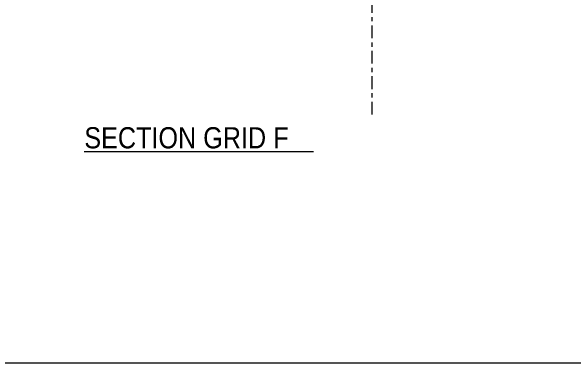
# Model space of a CAD drawing. Header units: millimetres. Extents: x -49 to 773, y -69 to 505.
# Drawn here: x 137 to 269.9, y -68.6 to 14.4 of the extents above; entities that cross this region are included whole.
import ezdxf

# ---------------------------------------------------------------- set-up
doc = ezdxf.new("R2010")
doc.units = ezdxf.units.MM
doc.linetypes.add('XKITLINE00', pattern=[0])
doc.linetypes.add('XKITLINE03', pattern=[6, 3, -1, 1, -1])
for name, color, linetype, lineweight in [('DrawingSheet', 5, 'Continuous', 0), ('OtherObjectType', 7, 'Continuous', 0), ('S-grid', 1, 'Continuous', 0)]:
    doc.layers.add(name, color=color, linetype=linetype, lineweight=lineweight)
doc.styles.add('ARIAL', font='ARIAL.TTF')

# ---------------------------------------------------------------- blocks, each defined once
blk = doc.blocks.new('*A316')
at = {"layer": 'DrawingSheet', "color": 5, "linetype": 'XKITLINE00', "lineweight": 0}
blk.add_line((-46.74, -68.59), (773.26, -68.59), dxfattribs=at)
blk = doc.blocks.new('*A356')
at = {"layer": 'OtherObjectType', "color": 5, "linetype": 'XKITLINE00', "lineweight": 0}
blk.add_line((154.23, -18.75), (208.31, -18.75), dxfattribs=at)
at = {"layer": 'OtherObjectType', "color": 7, "style": 'ARIAL', "width": 0.85}
blk.add_text('SECTION GRID F', height=5, dxfattribs=at).set_placement((154.23, -18))
blk = doc.blocks.new('*A530')
at = {"layer": 'S-grid', "color": 1, "linetype": 'XKITLINE03', "lineweight": 0}
blk.add_line((222.08, -10), (222.08, 140.21), dxfattribs=at)
at = {"layer": 'S-grid', "color": 3, "style": 'ARIAL', "width": 0.85}
blk.add_text("8'", height=3, dxfattribs=at).set_placement((220.59, 141.21))

msp = doc.modelspace()

# ---------------------------------------------------------------- block references
at = {"lineweight": 0}
for name in ['*A316', '*A530', '*A356']:
    msp.add_blockref(name, (0, 0), dxfattribs=at)

doc.saveas('drawing.dxf')
